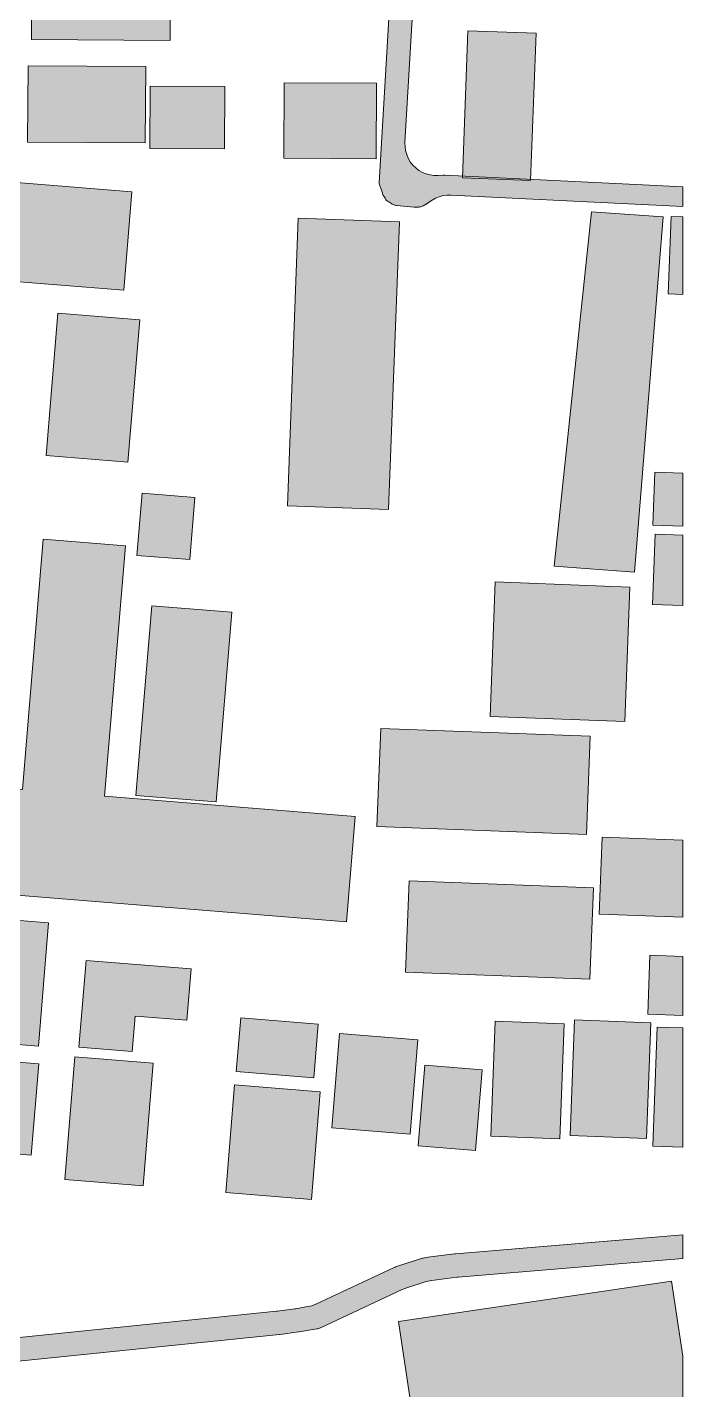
# Model space of a CAD drawing. Header units: metres. Extents: x 305909 to 307171, y 9156037 to 9156671.
# Drawn here: x 307056.2 to 307140, y 9156221.9 to 9156396.3 of the extents above; entities that cross this region are included whole.
import ezdxf

# ---------------------------------------------------------------- set-up
doc = ezdxf.new("R2010")
doc.units = ezdxf.units.M
doc.layers.add('J-PERKERASAN_JALAN', color=7, linetype='Continuous', lineweight=9, true_color=0x989896)
doc.layers.add('K-BANGUNAN_LUAR_TAPAK', color=7, linetype='Continuous', lineweight=9, true_color=0xdedede)

msp = doc.modelspace()

# ---------------------------------------------------------------- hatches: boundary and pattern name
at = {"layer": 'J-PERKERASAN_JALAN', "true_color": 0x989896}
h = msp.add_hatch(color=252, dxfattribs=at)
h.dxf.hatch_style = 1
h.paths.add_polyline_path([(306982.13, 9156454.07), (307005.41, 9156451.6), (307005.46, 9156451.6), (307005.47, 9156451.59), (307005.52, 9156451.59), (307106.21, 9156436), (307106.31, 9156435.99), (307140, 9156431.58), (307140, 9156429.06), (307111.76, 9156432.76), (307111.26, 9156432.79), (307110.75, 9156432.76), (307110.26, 9156432.67), (307109.78, 9156432.51), (307109.32, 9156432.3), (307108.89, 9156432.03), (307108.5, 9156431.71), (307108.16, 9156431.34), (307107.86, 9156430.93), (307107.62, 9156430.48), (307107.44, 9156430.01), (307107.31, 9156429.53), (307107.25, 9156429.02), (307104.47, 9156381.57), (307104.48, 9156381.05), (307104.55, 9156380.54), (307104.69, 9156380.04), (307104.89, 9156379.56), (307105.15, 9156379.11), (307105.47, 9156378.69), (307105.84, 9156378.33), (307106.25, 9156378.01), (307106.7, 9156377.75), (307107.19, 9156377.55), (307107.69, 9156377.42), (307108.2, 9156377.35), (307108.73, 9156377.35), (307109.32, 9156377.39), (307109.43, 9156377.39), (307109.46, 9156377.39), (307109.57, 9156377.39), (307134.9, 9156376.15), (307140, 9156375.9), (307140, 9156373.4), (307134.79, 9156373.65), (307134.78, 9156373.65), (307110.35, 9156374.85), (307109.84, 9156374.84), (307109.34, 9156374.77), (307108.85, 9156374.64), (307108.39, 9156374.44), (307107.95, 9156374.19), (307107.22, 9156373.71), (307107.14, 9156373.66), (307107.12, 9156373.65), (307107.03, 9156373.6), (307106.79, 9156373.47), (307106.72, 9156373.44), (307106.59, 9156373.38), (307106.48, 9156373.35), (307106.33, 9156373.32), (307106.26, 9156373.31), (307106.02, 9156373.29), (307105.94, 9156373.28), (307105.75, 9156373.28), (307105.66, 9156373.29), (307103.38, 9156373.52), (307103.31, 9156373.53), (307103.18, 9156373.56), (307103.07, 9156373.59), (307102.96, 9156373.63), (307102.84, 9156373.69), (307102.78, 9156373.73), (307102.39, 9156373.97), (307102.32, 9156374.01), (307102.21, 9156374.1), (307102.12, 9156374.17), (307102.04, 9156374.26), (307101.96, 9156374.37), (307101.92, 9156374.44), (307101.75, 9156374.7), (307101.71, 9156374.77), (307101.65, 9156374.89), (307101.6, 9156375.03), (307101.58, 9156375.1), (307101.5, 9156375.36), (307101.48, 9156375.47), (307101.27, 9156376.05), (307101.17, 9156376.3), (307101.17, 9156376.42), (307104.31, 9156430.11), (307104.3, 9156430.64), (307104.23, 9156431.17), (307104.08, 9156431.69), (307103.87, 9156432.18), (307103.59, 9156432.64), (307103.25, 9156433.06), (307102.86, 9156433.42), (307102.43, 9156433.74), (307101.95, 9156433.99), (307101.45, 9156434.18), (307100.93, 9156434.29), (307010.73, 9156448.25), (307010.2, 9156448.3), (307009.66, 9156448.27), (307009.14, 9156448.18), (307008.63, 9156448.01), (307008.15, 9156447.78), (307007.7, 9156447.49), (307007.3, 9156447.13), (307006.94, 9156446.73), (307006.65, 9156446.29), (307006.41, 9156445.81), (307006.25, 9156445.3), (307006.15, 9156444.77), (307002.9, 9156417.68), (307002.88, 9156417.55), (307000.65, 9156391.77), (307000.64, 9156391.3), (307000.66, 9156390.7), (307000.71, 9156390.22), (307000.81, 9156389.75), (307000.96, 9156389.21), (307001.15, 9156388.68), (307002.87, 9156384.78), (307002.9, 9156384.7), (307002.95, 9156384.54), (307002.98, 9156384.41), (307003.01, 9156384.25), (307003.01, 9156384.16), (307003.25, 9156379.09), (307003.25, 9156379.02), (307003.25, 9156378.79), (307003.25, 9156378.72), (307002.59, 9156355.22), (307002.59, 9156355.18), (307002.48, 9156348.44), (307002.5, 9156347.93), (307002.59, 9156347.42), (307002.75, 9156346.93), (307002.96, 9156346.46), (307003.24, 9156346.02), (307003.57, 9156345.62), (307003.95, 9156345.27), (307004.37, 9156344.97), (307004.83, 9156344.73), (307005.31, 9156344.55), (307005.81, 9156344.43), (307006.33, 9156344.38), (307016.31, 9156344.01), (307016.44, 9156344), (307016.44, 9156343.88), (307016.34, 9156341.14), (307016.33, 9156341.02), (307016.21, 9156341.01), (307006.43, 9156341.37), (307005.91, 9156341.36), (307005.38, 9156341.27), (307004.88, 9156341.12), (307004.39, 9156340.9), (307003.94, 9156340.62), (307003.54, 9156340.28), (307003.18, 9156339.89), (307002.87, 9156339.46), (307002.63, 9156338.99), (307002.45, 9156338.49), (307002.33, 9156337.97), (307002.29, 9156337.44), (307002.15, 9156329.47), (307002.15, 9156329.39), (307002.2, 9156307.18), (307002.2, 9156307.16), (307002.2, 9156307.12), (307002.14, 9156304.4), (307002.14, 9156304.32), (307002.13, 9156304.17), (307002.11, 9156304.09), (307001.77, 9156302.11), (306994.18, 9156259.57), (306994.12, 9156259.04), (306993.94, 9156255.01), (306993.97, 9156254.36), (306994.52, 9156249.7), (306994.54, 9156249.53), (306998.25, 9156226.6), (306998.36, 9156226.11), (306998.53, 9156225.63), (306998.76, 9156225.18), (306999.05, 9156224.77), (306999.38, 9156224.39), (306999.76, 9156224.06), (307000.18, 9156223.78), (307000.63, 9156223.55), (307001.1, 9156223.39), (307001.6, 9156223.28), (307002.1, 9156223.24), (307002.6, 9156223.25), (307088.03, 9156231.98), (307088.16, 9156231.99), (307090.36, 9156232.29), (307090.5, 9156232.31), (307092.02, 9156232.57), (307092.54, 9156232.69), (307093.05, 9156232.89), (307103.09, 9156237.59), (307103.21, 9156237.64), (307103.27, 9156237.66), (307103.39, 9156237.7), (307106.69, 9156238.77), (307106.78, 9156238.79), (307106.96, 9156238.83), (307107.05, 9156238.85), (307110.82, 9156239.32), (307110.86, 9156239.32), (307110.89, 9156239.32), (307110.93, 9156239.33), (307140, 9156241.75), (307140, 9156238.74), (307111.27, 9156236.35), (307111.1, 9156236.33), (307107.89, 9156235.93), (307107.16, 9156235.77), (307104.58, 9156234.93), (307104.11, 9156234.75), (307093.68, 9156229.87), (307093.6, 9156229.84), (307093.45, 9156229.78), (307093.3, 9156229.74), (307093.21, 9156229.72), (307090.92, 9156229.34), (307090.89, 9156229.33), (307090.87, 9156229.33), (307090.84, 9156229.33), (307088.49, 9156229.01), (307088.46, 9156229.01), (307088.44, 9156229.01), (307088.41, 9156229), (307003.27, 9156220.31), (307002.75, 9156220.22), (307002.25, 9156220.06), (307001.77, 9156219.84), (307001.33, 9156219.56), (307000.92, 9156219.23), (307000.57, 9156218.84), (307000.26, 9156218.41), (307000.02, 9156217.94), (306999.84, 9156217.45), (306999.73, 9156216.93), (306999.68, 9156216.41), (306999.7, 9156215.88), (306999.9, 9156214.17), (306999.98, 9156213.67), (307000.14, 9156213.19), (307000.35, 9156212.73), (307000.61, 9156212.3), (307000.93, 9156211.9), (307001.3, 9156211.55), (307001.71, 9156211.25), (307002.15, 9156211.01), (307002.62, 9156210.82), (307003.11, 9156210.69), (307003.62, 9156210.63), (307004.12, 9156210.63), (307011.62, 9156211.1), (307011.66, 9156211.1), (307031.53, 9156212.6), (307031.68, 9156212.61), (307077.24, 9156217.71), (307077.3, 9156217.72), (307100.8, 9156220.74), (307100.92, 9156220.75), (307100.94, 9156220.62), (307101.29, 9156217.91), (307101.3, 9156217.79), (307101.18, 9156217.76), (307077.65, 9156214.74), (307077.63, 9156214.74), (307031.93, 9156209.62), (307031.89, 9156209.62), (307031.87, 9156209.62), (307031.84, 9156209.61), (307011.86, 9156208.11), (307011.85, 9156208.11), (306999.17, 9156207.31), (306998.94, 9156207.3), (306982.25, 9156206.92), (306982.13, 9156206.92), (306982.13, 9156209.92), (306992.94, 9156210.16), (306993.45, 9156210.21), (306993.95, 9156210.32), (306994.43, 9156210.49), (306994.89, 9156210.72), (306995.31, 9156211), (306995.69, 9156211.34), (306996.03, 9156211.73), (306996.31, 9156212.15), (306996.54, 9156212.61), (306996.71, 9156213.09), (306996.81, 9156213.59), (306996.85, 9156214.1), (306996.83, 9156214.61), (306996.12, 9156220.94), (306996.09, 9156221.13), (306991.57, 9156249.15), (306991.56, 9156249.19), (306991.56, 9156249.21), (306991.55, 9156249.25), (306990.94, 9156254.41), (306990.93, 9156254.49), (306990.93, 9156254.65), (306990.93, 9156254.73), (306991.14, 9156259.47), (306991.15, 9156259.6), (306991.15, 9156259.67), (306991.17, 9156259.8), (306998.81, 9156302.62), (306998.81, 9156302.63), (306999.09, 9156304.23), (306999.15, 9156304.84), (306999.2, 9156307.13), (306999.2, 9156307.22), (306999.15, 9156329.42), (306999.15, 9156329.45), (306999.38, 9156343.1), (306999.5, 9156349.88), (306999.47, 9156350.4), (306999.38, 9156350.9), (306999.23, 9156351.4), (306999.01, 9156351.86), (306998.74, 9156352.3), (306998.41, 9156352.7), (306998.03, 9156353.05), (306997.61, 9156353.35), (306997.15, 9156353.59), (306996.67, 9156353.77), (306996.17, 9156353.89), (306995.66, 9156353.95), (306982.13, 9156354.48), (306982.13, 9156357.48), (306995.59, 9156356.95), (306996.12, 9156356.96), (306996.64, 9156357.05), (306997.14, 9156357.2), (306997.62, 9156357.41), (306998.07, 9156357.69), (306998.48, 9156358.03), (306998.84, 9156358.41), (306999.15, 9156358.84), (306999.39, 9156359.3), (306999.58, 9156359.8), (306999.7, 9156360.31), (306999.75, 9156360.84), (307000.25, 9156378.73), (307000.25, 9156379.03), (307000.06, 9156383.04), (307000.01, 9156383.53), (306999.9, 9156384.01), (306999.73, 9156384.47), (306998.28, 9156387.76), (306998.22, 9156387.89), (306998.2, 9156387.96), (306998.16, 9156388.09), (306997.75, 9156389.52), (306997.73, 9156389.64), (306997.69, 9156389.88), (306997.68, 9156390), (306997.63, 9156391.47), (306997.63, 9156391.59), (306997.64, 9156391.65), (306997.64, 9156391.77), (306999.9, 9156417.88), (306999.91, 9156417.91), (306999.91, 9156417.93), (306999.91, 9156417.96), (307003.18, 9156445.25), (307003.21, 9156445.77), (307003.17, 9156446.3), (307003.06, 9156446.82), (307002.88, 9156447.31), (307002.64, 9156447.78), (307002.34, 9156448.22), (307001.98, 9156448.61), (307001.58, 9156448.95), (307001.13, 9156449.23), (307000.66, 9156449.45), (307000.15, 9156449.61), (306999.63, 9156449.7), (306982.13, 9156451.56), (306982.13, 9156454.07)])
at = {"layer": 'K-BANGUNAN_LUAR_TAPAK', "true_color": 0xe8e8e6}
h = msp.add_hatch(color=254, dxfattribs=at)
h.dxf.hatch_style = 1
h.paths.add_polyline_path([(307074.53, 9156406.85), (307074.43, 9156394.62), (307056.69, 9156394.74), (307056.77, 9156406.97), (307074.53, 9156406.85)])
h = msp.add_hatch(color=254, dxfattribs=at)
h.dxf.hatch_style = 1
h.paths.add_polyline_path([(307121.24, 9156395.56), (307120.53, 9156376.73), (307111.82, 9156377.05), (307112.53, 9156395.88), (307121.24, 9156395.56)])
h = msp.add_hatch(color=254, dxfattribs=at)
h.dxf.hatch_style = 1
h.paths.add_polyline_path([(307071.3, 9156391.29), (307071.23, 9156381.52), (307056.18, 9156381.62), (307056.25, 9156391.38), (307071.3, 9156391.29)])
h = msp.add_hatch(color=254, dxfattribs=at)
h.dxf.hatch_style = 1
h.paths.add_polyline_path([(307081.43, 9156388.74), (307081.37, 9156380.75), (307071.82, 9156380.81), (307071.87, 9156388.8), (307081.43, 9156388.74)])
h = msp.add_hatch(color=254, dxfattribs=at)
h.dxf.hatch_style = 1
h.paths.add_polyline_path([(307100.83, 9156389.16), (307100.77, 9156379.5), (307088.97, 9156379.59), (307089.03, 9156389.23), (307100.83, 9156389.16)])
h = msp.add_hatch(color=254, dxfattribs=at)
h.dxf.hatch_style = 1
h.paths.add_polyline_path([(307058.18, 9156330.82), (307068.7, 9156329.97), (307066.05, 9156297.89), (307098.09, 9156295.29), (307096.97, 9156281.81), (307042.67, 9156286.23), (307042.98, 9156289.96), (307036.06, 9156290.53), (307043.23, 9156377.41), (307069.53, 9156375.27), (307068.49, 9156362.67), (307051.34, 9156364.06), (307046.01, 9156299.53), (307055.54, 9156298.76), (307058.18, 9156330.82)])
h = msp.add_hatch(color=254, dxfattribs=at)
h.dxf.hatch_style = 1
h.paths.add_polyline_path([(307103.75, 9156371.42), (307102.35, 9156334.61), (307089.42, 9156335.08), (307090.81, 9156371.9), (307103.75, 9156371.42)])
h = msp.add_hatch(color=254, dxfattribs=at)
h.dxf.hatch_style = 1
h.paths.add_polyline_path([(307137.48, 9156372.07), (307133.83, 9156326.6), (307123.55, 9156327.34), (307128.33, 9156372.69), (307137.48, 9156372.07)])
h = msp.add_hatch(color=254, dxfattribs=at)
h.dxf.hatch_style = 1
h.paths.add_polyline_path([(307140, 9156372.06), (307140, 9156362.13), (307138.15, 9156362.2), (307138.53, 9156372.11), (307140, 9156372.06)])
h = msp.add_hatch(color=254, dxfattribs=at)
h.dxf.hatch_style = 1
h.paths.add_polyline_path([(307070.54, 9156358.87), (307069.03, 9156340.64), (307058.57, 9156341.5), (307060.07, 9156359.72), (307070.54, 9156358.87)])
h = msp.add_hatch(color=254, dxfattribs=at)
h.dxf.hatch_style = 1
h.paths.add_polyline_path([(307140, 9156339.24), (307140, 9156332.46), (307136.19, 9156332.6), (307136.45, 9156339.37), (307140, 9156339.24)])
h = msp.add_hatch(color=254, dxfattribs=at)
h.dxf.hatch_style = 1
h.paths.add_polyline_path([(307077.58, 9156336.13), (307076.93, 9156328.18), (307070.16, 9156328.72), (307070.83, 9156336.68), (307077.58, 9156336.13)])
h = msp.add_hatch(color=254, dxfattribs=at)
h.dxf.hatch_style = 1
h.paths.add_polyline_path([(307140, 9156331.31), (307140, 9156322.31), (307136.14, 9156322.46), (307136.48, 9156331.44), (307140, 9156331.31)])
h = msp.add_hatch(color=254, dxfattribs=at)
h.dxf.hatch_style = 1
h.paths.add_polyline_path([(307133.23, 9156324.68), (307132.58, 9156307.45), (307115.36, 9156308.09), (307116.01, 9156325.33), (307133.23, 9156324.68)])
h = msp.add_hatch(color=254, dxfattribs=at)
h.dxf.hatch_style = 1
h.paths.add_polyline_path([(307082.31, 9156321.45), (307080.31, 9156297.18), (307070.06, 9156298.01), (307072.07, 9156322.28), (307082.31, 9156321.45)])
h = msp.add_hatch(color=254, dxfattribs=at)
h.dxf.hatch_style = 1
h.paths.add_polyline_path([(307128.16, 9156305.6), (307127.68, 9156293.02), (307100.88, 9156294.02), (307101.36, 9156306.59), (307128.16, 9156305.6)])
h = msp.add_hatch(color=254, dxfattribs=at)
h.dxf.hatch_style = 1
h.paths.add_polyline_path([(307140, 9156292.28), (307140, 9156282.42), (307129.31, 9156282.81), (307129.68, 9156292.67), (307140, 9156292.28)])
h = msp.add_hatch(color=254, dxfattribs=at)
h.dxf.hatch_style = 1
h.paths.add_polyline_path([(307128.57, 9156286.18), (307128.13, 9156274.5), (307104.54, 9156275.38), (307104.99, 9156287.06), (307128.57, 9156286.18)])
h = msp.add_hatch(color=254, dxfattribs=at)
h.dxf.hatch_style = 1
h.paths.add_polyline_path([(307042.41, 9156271.75), (307043.29, 9156282.47), (307051.4, 9156281.81), (307051.44, 9156282.28), (307058.88, 9156281.68), (307057.57, 9156265.92), (307050.13, 9156266.52), (307050.51, 9156271.09), (307042.41, 9156271.75)])
h = msp.add_hatch(color=254, dxfattribs=at)
h.dxf.hatch_style = 1
h.paths.add_polyline_path([(307077.12, 9156275.8), (307076.57, 9156269.23), (307069.94, 9156269.76), (307069.56, 9156265.23), (307062.75, 9156265.78), (307063.13, 9156270.32), (307063.67, 9156276.89), (307077.12, 9156275.8)])
h = msp.add_hatch(color=254, dxfattribs=at)
h.dxf.hatch_style = 1
h.paths.add_polyline_path([(307140, 9156277.39), (307140, 9156269.85), (307135.53, 9156270.02), (307135.81, 9156277.55), (307140, 9156277.39)])
h = msp.add_hatch(color=254, dxfattribs=at)
h.dxf.hatch_style = 1
h.paths.add_polyline_path([(307093.37, 9156268.74), (307092.8, 9156261.87), (307082.89, 9156262.67), (307083.46, 9156269.54), (307093.37, 9156268.74)])
h = msp.add_hatch(color=254, dxfattribs=at)
h.dxf.hatch_style = 1
h.paths.add_polyline_path([(307124.84, 9156268.76), (307124.28, 9156254.06), (307115.45, 9156254.39), (307116.01, 9156269.09), (307124.84, 9156268.76)])
h = msp.add_hatch(color=254, dxfattribs=at)
h.dxf.hatch_style = 1
h.paths.add_polyline_path([(307135.94, 9156268.91), (307135.38, 9156254.1), (307125.6, 9156254.46), (307126.15, 9156269.28), (307135.94, 9156268.91)])
h = msp.add_hatch(color=254, dxfattribs=at)
h.dxf.hatch_style = 1
h.paths.add_polyline_path([(307140, 9156268.24), (307140, 9156252.97), (307136.16, 9156253.11), (307136.74, 9156268.36), (307140, 9156268.24)])
h = msp.add_hatch(color=254, dxfattribs=at)
h.dxf.hatch_style = 1
h.paths.add_polyline_path([(307106.11, 9156266.72), (307105.12, 9156254.64), (307095.11, 9156255.45), (307096.11, 9156267.53), (307106.11, 9156266.72)])
h = msp.add_hatch(color=254, dxfattribs=at)
h.dxf.hatch_style = 1
h.paths.add_polyline_path([(307057.63, 9156263.63), (307056.66, 9156251.95), (307048.03, 9156252.64), (307049, 9156264.34), (307057.63, 9156263.63)])
h = msp.add_hatch(color=254, dxfattribs=at)
h.dxf.hatch_style = 1
h.paths.add_polyline_path([(307072.26, 9156263.72), (307070.97, 9156248.03), (307060.94, 9156248.84), (307062.24, 9156264.53), (307072.26, 9156263.72)])
h = msp.add_hatch(color=254, dxfattribs=at)
h.dxf.hatch_style = 1
h.paths.add_polyline_path([(307114.34, 9156262.86), (307113.49, 9156252.54), (307106.16, 9156253.14), (307107.01, 9156263.46), (307114.34, 9156262.86)])
h = msp.add_hatch(color=254, dxfattribs=at)
h.dxf.hatch_style = 1
h.paths.add_polyline_path([(307093.64, 9156260.05), (307092.5, 9156246.28), (307081.54, 9156247.17), (307082.68, 9156260.94), (307093.64, 9156260.05)])
h = msp.add_hatch(color=254, dxfattribs=at)
h.dxf.hatch_style = 1
h.paths.add_polyline_path([(307138.57, 9156235.81), (307140, 9156226.21), (307140, 9156203.42), (307108.42, 9156198.77), (307103.66, 9156230.67), (307138.57, 9156235.81)])

# ---------------------------------------------------------------- linework, layer by layer
at = {"layer": 'J-PERKERASAN_JALAN', "color": 251, "lineweight": 13, "true_color": 0x6c6c6a}
for points in [[(307107.25, 9156429.02), (307104.47, 9156381.57), (307104.48, 9156381.05), (307104.55, 9156380.54), (307104.69, 9156380.04), (307104.89, 9156379.56), (307105.15, 9156379.11), (307105.47, 9156378.69), (307105.84, 9156378.33), (307106.25, 9156378.01), (307106.7, 9156377.75), (307107.19, 9156377.55), (307107.69, 9156377.42), (307108.2, 9156377.35), (307108.73, 9156377.35), (307109.32, 9156377.39), (307109.43, 9156377.39), (307109.46, 9156377.39), (307109.57, 9156377.39), (307134.9, 9156376.15), (307140, 9156375.9), (307140, 9156373.4), (307134.79, 9156373.65), (307134.78, 9156373.65), (307110.35, 9156374.85), (307109.84, 9156374.84), (307109.34, 9156374.77), (307108.85, 9156374.64), (307108.39, 9156374.44), (307107.95, 9156374.19), (307107.22, 9156373.71), (307107.14, 9156373.66), (307107.12, 9156373.65), (307107.03, 9156373.6), (307106.79, 9156373.47), (307106.72, 9156373.44), (307106.59, 9156373.38), (307106.48, 9156373.35), (307106.33, 9156373.32), (307106.26, 9156373.31), (307106.02, 9156373.29), (307105.94, 9156373.28), (307105.75, 9156373.28), (307105.66, 9156373.29), (307103.38, 9156373.52), (307103.31, 9156373.53), (307103.18, 9156373.56), (307103.07, 9156373.59), (307102.96, 9156373.63), (307102.84, 9156373.69), (307102.78, 9156373.73), (307102.39, 9156373.97), (307102.32, 9156374.01), (307102.21, 9156374.1), (307102.12, 9156374.17), (307102.04, 9156374.26), (307101.96, 9156374.37), (307101.92, 9156374.44), (307101.75, 9156374.7), (307101.71, 9156374.77), (307101.65, 9156374.89), (307101.6, 9156375.03), (307101.58, 9156375.1), (307101.5, 9156375.36), (307101.48, 9156375.47), (307101.27, 9156376.05), (307101.17, 9156376.3), (307101.17, 9156376.42), (307104.31, 9156430.11)], [(307002.6, 9156223.25), (307088.03, 9156231.98), (307088.16, 9156231.99), (307090.36, 9156232.29), (307090.5, 9156232.31), (307092.02, 9156232.57), (307092.54, 9156232.69), (307093.05, 9156232.89), (307103.09, 9156237.59), (307103.21, 9156237.64), (307103.27, 9156237.66), (307103.39, 9156237.7), (307106.69, 9156238.77), (307106.78, 9156238.79), (307106.96, 9156238.83), (307107.05, 9156238.85), (307110.82, 9156239.32), (307110.86, 9156239.32), (307110.89, 9156239.32), (307110.93, 9156239.33), (307140, 9156241.75), (307140, 9156238.74), (307111.27, 9156236.35), (307111.1, 9156236.33), (307107.89, 9156235.93), (307107.16, 9156235.77), (307104.58, 9156234.93), (307104.11, 9156234.75), (307093.68, 9156229.87), (307093.6, 9156229.84), (307093.45, 9156229.78), (307093.3, 9156229.74), (307093.21, 9156229.72), (307090.92, 9156229.34), (307090.89, 9156229.33), (307090.87, 9156229.33), (307090.84, 9156229.33), (307088.49, 9156229.01), (307088.46, 9156229.01), (307088.44, 9156229.01), (307088.41, 9156229), (307003.27, 9156220.31)]]:
    msp.add_lwpolyline(points, dxfattribs=at)
at = {"layer": 'K-BANGUNAN_LUAR_TAPAK', "color": 9, "lineweight": 9, "true_color": 0xc8c8c6}
for points in [[(307074.53, 9156406.85), (307074.43, 9156394.62), (307056.69, 9156394.74), (307056.77, 9156406.97), (307074.53, 9156406.85)], [(307121.24, 9156395.56), (307120.53, 9156376.73), (307111.82, 9156377.05), (307112.53, 9156395.88), (307121.24, 9156395.56)], [(307071.3, 9156391.29), (307071.23, 9156381.52), (307056.18, 9156381.62), (307056.25, 9156391.38), (307071.3, 9156391.29)], [(307081.43, 9156388.74), (307081.37, 9156380.75), (307071.82, 9156380.81), (307071.87, 9156388.8), (307081.43, 9156388.74)], [(307100.83, 9156389.16), (307100.77, 9156379.5), (307088.97, 9156379.59), (307089.03, 9156389.23), (307100.83, 9156389.16)], [(307058.18, 9156330.82), (307068.7, 9156329.97), (307066.05, 9156297.89), (307098.09, 9156295.29), (307096.97, 9156281.81), (307042.67, 9156286.23), (307042.98, 9156289.96), (307036.06, 9156290.53), (307043.23, 9156377.41), (307069.53, 9156375.27), (307068.49, 9156362.67), (307051.34, 9156364.06), (307046.01, 9156299.53), (307055.54, 9156298.76), (307058.18, 9156330.82)], [(307103.75, 9156371.42), (307102.35, 9156334.61), (307089.42, 9156335.08), (307090.81, 9156371.9), (307103.75, 9156371.42)], [(307137.48, 9156372.07), (307133.83, 9156326.6), (307123.55, 9156327.34), (307128.33, 9156372.69), (307137.48, 9156372.07)], [(307140, 9156372.06), (307140, 9156362.13), (307138.15, 9156362.2), (307138.53, 9156372.11), (307140, 9156372.06)], [(307070.54, 9156358.87), (307069.03, 9156340.64), (307058.57, 9156341.5), (307060.07, 9156359.72), (307070.54, 9156358.87)], [(307140, 9156339.24), (307140, 9156332.46), (307136.19, 9156332.6), (307136.45, 9156339.37), (307140, 9156339.24)], [(307077.58, 9156336.13), (307076.93, 9156328.18), (307070.16, 9156328.72), (307070.83, 9156336.68), (307077.58, 9156336.13)], [(307140, 9156331.31), (307140, 9156322.31), (307136.14, 9156322.46), (307136.48, 9156331.44), (307140, 9156331.31)], [(307133.23, 9156324.68), (307132.58, 9156307.45), (307115.36, 9156308.09), (307116.01, 9156325.33), (307133.23, 9156324.68)], [(307082.31, 9156321.45), (307080.31, 9156297.18), (307070.06, 9156298.01), (307072.07, 9156322.28), (307082.31, 9156321.45)], [(307128.16, 9156305.6), (307127.68, 9156293.02), (307100.88, 9156294.02), (307101.36, 9156306.59), (307128.16, 9156305.6)], [(307140, 9156292.28), (307140, 9156282.42), (307129.31, 9156282.81), (307129.68, 9156292.67), (307140, 9156292.28)], [(307128.57, 9156286.18), (307128.13, 9156274.5), (307104.54, 9156275.38), (307104.99, 9156287.06), (307128.57, 9156286.18)], [(307042.41, 9156271.75), (307043.29, 9156282.47), (307051.4, 9156281.81), (307051.44, 9156282.28), (307058.88, 9156281.68), (307057.57, 9156265.92), (307050.13, 9156266.52), (307050.51, 9156271.09), (307042.41, 9156271.75)], [(307077.12, 9156275.8), (307076.57, 9156269.23), (307069.94, 9156269.76), (307069.56, 9156265.23), (307062.75, 9156265.78), (307063.13, 9156270.32), (307063.67, 9156276.89), (307077.12, 9156275.8)], [(307140, 9156277.39), (307140, 9156269.85), (307135.53, 9156270.02), (307135.81, 9156277.55), (307140, 9156277.39)], [(307093.37, 9156268.74), (307092.8, 9156261.87), (307082.89, 9156262.67), (307083.46, 9156269.54), (307093.37, 9156268.74)], [(307124.84, 9156268.76), (307124.28, 9156254.06), (307115.45, 9156254.39), (307116.01, 9156269.09), (307124.84, 9156268.76)], [(307135.94, 9156268.91), (307135.38, 9156254.1), (307125.6, 9156254.46), (307126.15, 9156269.28), (307135.94, 9156268.91)], [(307140, 9156268.24), (307140, 9156252.97), (307136.16, 9156253.11), (307136.74, 9156268.36), (307140, 9156268.24)], [(307106.11, 9156266.72), (307105.12, 9156254.64), (307095.11, 9156255.45), (307096.11, 9156267.53), (307106.11, 9156266.72)], [(307057.63, 9156263.63), (307056.66, 9156251.95), (307048.03, 9156252.64), (307049, 9156264.34), (307057.63, 9156263.63)], [(307072.26, 9156263.72), (307070.97, 9156248.03), (307060.94, 9156248.84), (307062.24, 9156264.53), (307072.26, 9156263.72)], [(307114.34, 9156262.86), (307113.49, 9156252.54), (307106.16, 9156253.14), (307107.01, 9156263.46), (307114.34, 9156262.86)], [(307093.64, 9156260.05), (307092.5, 9156246.28), (307081.54, 9156247.17), (307082.68, 9156260.94), (307093.64, 9156260.05)], [(307138.57, 9156235.81), (307140, 9156226.21), (307140, 9156203.42), (307108.42, 9156198.77), (307103.66, 9156230.67), (307138.57, 9156235.81)]]:
    msp.add_lwpolyline(points, close=True, dxfattribs=at)

doc.saveas('drawing.dxf')
